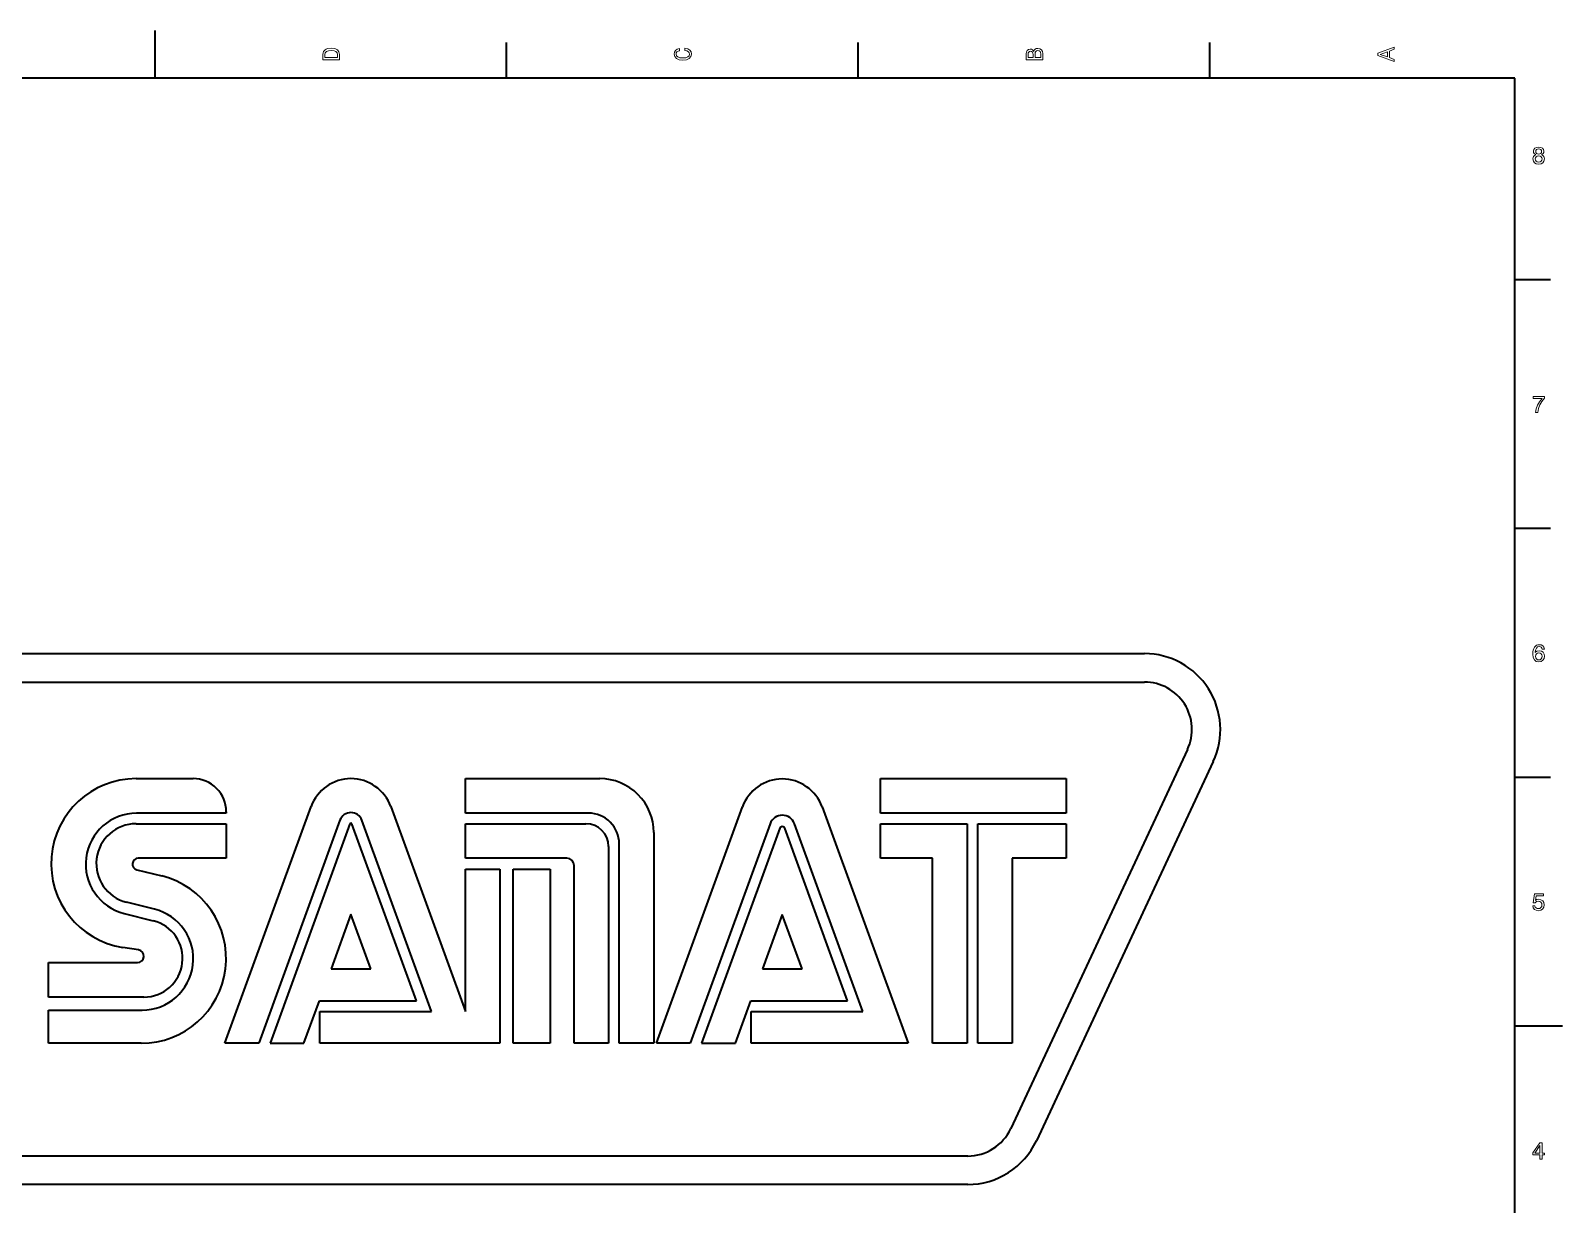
# Model space of a CAD drawing. Extents: x 0 to 297, y 0 to 210.
# Drawn here: x 135.4 to 297, y 86.2 to 210 of the extents above; entities that cross this region are included whole.
import ezdxf

# ---------------------------------------------------------------- set-up
doc = ezdxf.new("R2010")
doc.units = 0

msp = doc.modelspace()

# ---------------------------------------------------------------- linework, layer by layer
at = {"color": 7, "lineweight": 35, "ltscale": 0.125}
for p, q in [((148.5, 205), (148.5, 210)), ((292, 105), (297, 105))]:
    msp.add_line(p, q, dxfattribs=at)
at = {"color": 7, "lineweight": 35, "ltscale": 0.09375}
for p, q in [((185.600006, 205), (185.600006, 208.75)), ((222.699997, 205), (222.699997, 208.75)), ((259.799988, 205), (259.799988, 208.75)), ((292, 183.75), (295.75, 183.75)), ((292, 157.5), (295.75, 157.5)), ((292, 131.25), (295.75, 131.25))]:
    msp.add_line(p, q, dxfattribs=at)
at = {"color": 7, "lineweight": 35}
for p, q in [((292, 205), (5, 205)), ((292, 5), (292, 205)), ((42.899628, 144.276291), (252.910446, 144.276291)), ((42.899628, 141.276291), (252.910446, 141.276291)), ((257.441986, 134.163193), (238.789673, 94.163193)), ((260.160919, 132.89534), (241.508606, 92.89534)), ((155.875397, 103.170181), (164.963501, 128.139542)), ((173.381226, 128.139542), (181.246674, 106.529404)), ((201.402069, 103.170181), (210.477264, 128.104111)), ((218.894989, 128.104111), (227.9702, 103.170181)), ((168.014923, 126.701523), (159.450226, 103.170181)), ((169.067139, 126.318527), (160.641846, 103.170181)), ((177.671844, 106.529404), (170.329803, 126.701523)), ((213.405533, 126.327682), (204.976883, 103.170181)), ((223.172714, 106.529404), (215.966736, 126.327682)), ((234.184784, 126.327682), (234.184784, 103.170181)), ((235.30452, 103.170181), (235.30452, 126.327682)), ((201.122131, 125.404495), (201.122131, 103.170181)), ((214.42308, 125.849472), (206.168488, 103.170181)), ((196.36322, 123.930832), (196.36322, 103.170181)), ((197.482971, 103.170181), (197.482971, 124.212997)), ((234.258148, 91.276291), (57.458435, 91.276291)), ((234.258148, 88.276291), (57.458435, 88.276291))]:
    msp.add_line(p, q, dxfattribs=at)
at = {"color": 7, "lineweight": 35, "ltscale": 0.150465}
msp.add_line((146.497559, 131.086624), (152.516174, 131.086624), dxfattribs=at)
at = {"color": 7, "lineweight": 35, "ltscale": 0.354833}
msp.add_line((181.246674, 131.086594), (195.440002, 131.086594), dxfattribs=at)
at = {"color": 7, "lineweight": 35, "ltscale": 0.090979}
for p, q in [((181.246674, 127.447433), (181.246674, 131.086594)), ((225.043762, 127.447433), (225.043762, 131.086594)), ((244.639282, 131.086594), (244.639282, 127.447433)), ((156.015381, 126.327682), (156.015381, 122.688522)), ((181.246674, 122.688522), (181.246674, 126.327682)), ((225.043762, 122.688522), (225.043762, 126.327682)), ((244.639282, 126.327682), (244.639282, 122.688522)), ((181.246674, 121.533981), (184.885834, 121.533981)), ((137.246033, 108.043686), (137.246033, 111.682846)), ((201.122131, 103.170181), (197.482971, 103.170181)), ((234.184784, 103.170181), (230.545609, 103.170181)), ((238.943695, 103.170181), (235.30452, 103.170181))]:
    msp.add_line(p, q, dxfattribs=at)
at = {"color": 7, "lineweight": 35, "ltscale": 0.489888}
for p, q in [((225.043762, 131.086594), (244.639282, 131.086594)), ((244.639282, 127.447433), (225.043762, 127.447433))]:
    msp.add_line(p, q, dxfattribs=at)
at = {"color": 7, "lineweight": 35, "ltscale": 0.237946}
msp.add_line((146.497559, 126.327713), (156.015381, 126.327682), dxfattribs=at)
at = {"color": 7, "lineweight": 35, "ltscale": 0.236385}
msp.add_line((156.015381, 127.447433), (146.559967, 127.447433), dxfattribs=at)
at = {"color": 7, "lineweight": 35, "ltscale": 0.0035}
msp.add_line((156.015381, 127.587418), (156.015381, 127.447433), dxfattribs=at)
at = {"color": 7, "lineweight": 35, "ltscale": 0.496688}
msp.add_line((176.072693, 107.649155), (169.277588, 126.318527), dxfattribs=at)
at = {"color": 7, "lineweight": 35, "ltscale": 0.325046}
msp.add_line((194.248505, 127.447433), (181.246674, 127.447433), dxfattribs=at)
at = {"color": 7, "lineweight": 35, "ltscale": 0.317992}
msp.add_line((181.246674, 126.327682), (193.96637, 126.327682), dxfattribs=at)
at = {"color": 7, "lineweight": 35, "ltscale": 0.228526}
msp.add_line((225.043762, 126.327682), (234.184784, 126.327682), dxfattribs=at)
at = {"color": 7, "lineweight": 35, "ltscale": 0.233369}
msp.add_line((235.30452, 126.327682), (244.639282, 126.327682), dxfattribs=at)
at = {"color": 7, "lineweight": 35, "ltscale": 0.484216}
msp.add_line((221.573654, 107.648911), (214.949188, 125.849472), dxfattribs=at)
at = {"color": 7, "lineweight": 35, "ltscale": 0.067698}
msp.add_line((146.583435, 121.475113), (149.210907, 120.819992), dxfattribs=at)
at = {"color": 7, "lineweight": 35, "ltscale": 0.232074}
msp.add_line((156.015381, 122.688522), (146.732422, 122.688522), dxfattribs=at)
at = {"color": 7, "lineweight": 35, "ltscale": 0.267869}
msp.add_line((191.961426, 122.688522), (181.246674, 122.688522), dxfattribs=at)
at = {"color": 7, "lineweight": 35, "ltscale": 0.375114}
msp.add_line((181.246674, 106.529404), (181.246674, 121.533981), dxfattribs=at)
at = {"color": 7, "lineweight": 35, "ltscale": 0.459095}
for p, q in [((184.885834, 121.533981), (184.885834, 103.170181)), ((186.285522, 103.170181), (186.285522, 121.533981)), ((190.20462, 121.533981), (190.20462, 103.170181))]:
    msp.add_line(p, q, dxfattribs=at)
at = {"color": 7, "lineweight": 35, "ltscale": 0.097977}
for p, q in [((186.285522, 121.533981), (190.20462, 121.533981)), ((190.20462, 103.170181), (186.285522, 103.170181))]:
    msp.add_line(p, q, dxfattribs=at)
at = {"color": 7, "lineweight": 35, "ltscale": 0.468893}
msp.add_line((192.72403, 103.170181), (192.72406, 121.925888), dxfattribs=at)
at = {"color": 7, "lineweight": 35, "ltscale": 0.137546}
msp.add_line((230.545609, 122.688522), (225.043762, 122.688522), dxfattribs=at)
at = {"color": 7, "lineweight": 35, "ltscale": 0.487959}
for p, q in [((230.545609, 103.170181), (230.545609, 122.688522)), ((238.943695, 122.688522), (238.943695, 103.170181))]:
    msp.add_line(p, q, dxfattribs=at)
at = {"color": 7, "lineweight": 35, "ltscale": 0.14239}
msp.add_line((244.639282, 122.688522), (238.943695, 122.688522), dxfattribs=at)
at = {"color": 7, "lineweight": 35, "ltscale": 0.076311}
msp.add_line((148.443481, 117.315903), (145.48172, 118.054337), dxfattribs=at)
at = {"color": 7, "lineweight": 35, "ltscale": 0.078656}
msp.add_line((145.259705, 116.857559), (148.312469, 116.09642), dxfattribs=at)
at = {"color": 7, "lineweight": 35, "ltscale": 0.153707}
for p, q in [((169.172363, 116.785904), (167.069519, 111.008408)), ((171.275208, 111.008408), (169.172363, 116.785904))]:
    msp.add_line(p, q, dxfattribs=at)
at = {"color": 7, "lineweight": 35, "ltscale": 0.152772}
for p, q in [((214.686127, 116.750473), (212.596085, 111.008133)), ((216.776169, 111.008133), (214.686127, 116.750473))]:
    msp.add_line(p, q, dxfattribs=at)
at = {"color": 7, "lineweight": 35, "ltscale": 0.041991}
msp.add_line((146.756866, 113.018295), (145.09787, 113.280746), dxfattribs=at)
at = {"color": 7, "lineweight": 35, "ltscale": 0.235146}
msp.add_line((137.246033, 111.682846), (146.651886, 111.682846), dxfattribs=at)
at = {"color": 7, "lineweight": 35, "ltscale": 0.105142}
msp.add_line((167.069519, 111.008408), (171.275208, 111.008408), dxfattribs=at)
at = {"color": 7, "lineweight": 35, "ltscale": 0.104502}
msp.add_line((212.596085, 111.008133), (216.776169, 111.008133), dxfattribs=at)
at = {"color": 7, "lineweight": 35, "ltscale": 0.251942}
msp.add_line((147.32373, 108.043686), (137.246033, 108.043686), dxfattribs=at)
at = {"color": 7, "lineweight": 35, "ltscale": 0.119161}
msp.add_line((164.216644, 103.170181), (165.846863, 107.649155), dxfattribs=at)
at = {"color": 7, "lineweight": 35, "ltscale": 0.255646}
msp.add_line((165.846863, 107.649155), (176.072693, 107.649155), dxfattribs=at)
at = {"color": 7, "lineweight": 35, "ltscale": 0.119154}
msp.add_line((209.743301, 103.170181), (211.373428, 107.648911), dxfattribs=at)
at = {"color": 7, "lineweight": 35, "ltscale": 0.255006}
msp.add_line((211.373428, 107.648911), (221.573654, 107.648911), dxfattribs=at)
at = {"color": 7, "lineweight": 35, "ltscale": 0.247262}
msp.add_line((137.246033, 106.671402), (147.136505, 106.671402), dxfattribs=at)
at = {"color": 7, "lineweight": 35, "ltscale": 0.087531}
msp.add_line((137.246033, 103.170181), (137.246033, 106.671402), dxfattribs=at)
at = {"color": 7, "lineweight": 35, "ltscale": 0.294577}
msp.add_line((165.888763, 106.529404), (177.671844, 106.529404), dxfattribs=at)
at = {"color": 7, "lineweight": 35, "ltscale": 0.083981}
for p, q in [((165.888763, 103.170181), (165.888763, 106.529404)), ((211.415405, 103.170181), (211.415405, 106.529404))]:
    msp.add_line(p, q, dxfattribs=at)
at = {"color": 7, "lineweight": 35, "ltscale": 0.293933}
msp.add_line((211.415405, 106.529404), (223.172714, 106.529404), dxfattribs=at)
at = {"color": 7, "lineweight": 35, "ltscale": 0.244944}
msp.add_line((147.043793, 103.170181), (137.246033, 103.170181), dxfattribs=at)
at = {"color": 7, "lineweight": 35, "ltscale": 0.089371}
msp.add_line((159.450226, 103.170181), (155.875397, 103.170181), dxfattribs=at)
at = {"color": 7, "lineweight": 35, "ltscale": 0.08937}
for p, q in [((160.641846, 103.170181), (164.216644, 103.170181)), ((204.976883, 103.170181), (201.402069, 103.170181)), ((206.168488, 103.170181), (209.743301, 103.170181))]:
    msp.add_line(p, q, dxfattribs=at)
at = {"color": 7, "lineweight": 35, "ltscale": 0.474927}
msp.add_line((184.885834, 103.170181), (165.888763, 103.170181), dxfattribs=at)
at = {"color": 7, "lineweight": 35, "ltscale": 0.09098}
msp.add_line((196.36322, 103.170181), (192.72403, 103.170181), dxfattribs=at)
at = {"color": 7, "lineweight": 35, "ltscale": 0.41387}
msp.add_line((227.9702, 103.170181), (211.415405, 103.170181), dxfattribs=at)
at = {"color": 7, "lineweight": 13}
for points in [[(166.216614, 207.497482), (166.216614, 206.914993), (167.966614, 206.914993), (167.966614, 207.497482), (167.911133, 207.772339), (167.742188, 207.976593), (167.467331, 208.102676), (167.091614, 208.148056), (166.708328, 208.107712), (166.557037, 208.057281), (166.435989, 207.986679), (166.272095, 207.782425), (166.23175, 207.648773)], [(166.425903, 207.479828), (166.46373, 207.671478), (166.579727, 207.802597), (166.786499, 207.880768), (167.091614, 207.905975), (167.386642, 207.87825), (167.593414, 207.800079), (167.71698, 207.666428), (167.757324, 207.479828), (167.757324, 207.149506), (166.425903, 207.149506)], [(204.416031, 207.908508), (204.627838, 207.858078), (204.779144, 207.774857), (204.872437, 207.658859), (204.902695, 207.522705), (204.857315, 207.358795), (204.721146, 207.230194), (204.499237, 207.144455), (204.191605, 207.116714), (203.88649, 207.144455), (203.662064, 207.227676), (203.525894, 207.356277), (203.477982, 207.522705), (203.503204, 207.643738), (203.573807, 207.747116), (203.687286, 207.82782), (203.843628, 207.883286), (203.843628, 208.122849), (203.604065, 208.047195), (203.422516, 207.916077), (203.309036, 207.73703), (203.268692, 207.522705), (203.331741, 207.255402), (203.50824, 207.051163), (203.798233, 206.920029), (204.191605, 206.874649), (204.584976, 206.920029), (204.874969, 207.051163), (205.054001, 207.255402), (205.114517, 207.522705), (205.066605, 207.757202), (204.932953, 207.946335), (204.713577, 208.079971), (204.416031, 208.150574)], [(241.221008, 207.815201), (241.074753, 207.991714), (240.97641, 208.037109), (240.855377, 208.052231), (240.666245, 208.019455), (240.53009, 207.921112), (240.446869, 207.762253), (240.416611, 207.540344), (240.416611, 206.917511), (242.166611, 206.917511), (242.166611, 207.575653), (242.131302, 207.810165), (242.027924, 207.984146), (241.864014, 208.092575), (241.64212, 208.130402), (241.493347, 208.107712), (241.369781, 208.047195), (241.279007, 207.948853)], [(241.142838, 207.492432), (241.142838, 207.149506), (240.6259, 207.149506), (240.6259, 207.512604), (240.641037, 207.648773), (240.686417, 207.744598), (240.764587, 207.802597), (240.880585, 207.822769), (240.996582, 207.800079), (241.077271, 207.739563), (241.127701, 207.636169)], [(241.957321, 207.547913), (241.957321, 207.149506), (241.354645, 207.149506), (241.354645, 207.525223), (241.372299, 207.684082), (241.425262, 207.797546), (241.516037, 207.865631), (241.647156, 207.888336), (241.785843, 207.865631), (241.881668, 207.802597), (241.939667, 207.696686)], [(279.266602, 206.733429), (279.266602, 206.965424), (278.752197, 207.149506), (278.752197, 207.847992), (279.266602, 208.032059), (279.266602, 208.269089), (277.514069, 207.628601), (277.514069, 207.371399)], [(278.537842, 207.230194), (277.766235, 207.5), (278.537842, 207.769821)], [(294.187317, 196.901474), (294.058716, 196.830872), (293.970459, 196.732529), (293.914978, 196.608963), (293.897339, 196.46019), (293.937683, 196.235764), (294.05368, 196.061783), (294.242798, 195.950821), (294.5, 195.907959), (294.7547, 195.950821), (294.943817, 196.061783), (295.059814, 196.235764), (295.102661, 196.46019), (295.082489, 196.608963), (295.029541, 196.732529), (294.938751, 196.830872), (294.812683, 196.901474), (294.913544, 196.96199), (294.984161, 197.045212), (295.027008, 197.146072), (295.042145, 197.269623), (295.001801, 197.448669), (294.895905, 197.592392), (294.724426, 197.685699), (294.5, 197.720993), (294.273071, 197.685699), (294.101593, 197.592392), (293.993164, 197.448669), (293.955322, 197.269623), (293.967957, 197.146072), (294.010803, 197.045212)], [(294.194885, 197.249451), (294.215057, 197.360413), (294.275574, 197.446136), (294.371399, 197.4991), (294.5, 197.519272), (294.626099, 197.4991), (294.721893, 197.446136), (294.78241, 197.360413), (294.805115, 197.249451), (294.78241, 197.135986), (294.721893, 197.047729), (294.626099, 196.989731), (294.5, 196.972076), (294.371399, 196.992249), (294.275574, 197.047729), (294.215057, 197.135986)], [(294.139404, 196.46524), (294.162109, 196.598877), (294.235229, 196.699738), (294.348694, 196.765305), (294.5, 196.787994), (294.648773, 196.765305), (294.762238, 196.699738), (294.835388, 196.598877), (294.860596, 196.46524), (294.835388, 196.321503), (294.762238, 196.213074), (294.648773, 196.142471), (294.5, 196.119766), (294.348694, 196.142471), (294.235229, 196.213074), (294.162109, 196.321503)], [(294.149506, 169.708389), (294.404175, 169.708389), (294.487396, 170.124451), (294.633636, 170.512787), (294.840424, 170.873367), (295.110229, 171.211273), (295.110229, 171.420563), (293.909943, 171.420563), (293.909943, 171.191101), (294.868164, 171.191101), (294.59079, 170.850677), (294.3815, 170.495132), (294.235229, 170.116898)], [(295.105194, 144.736847), (295.057281, 144.941101), (294.94632, 145.092392), (294.774872, 145.188217), (294.552948, 145.220993), (294.404175, 145.203339), (294.275574, 145.155441), (294.162109, 145.077271), (294.066284, 144.966309), (293.990631, 144.827621), (293.93515, 144.658676), (293.899872, 144.459473), (293.889771, 144.235046), (293.930115, 143.876984), (294.05368, 143.617249), (294.252899, 143.460907), (294.525208, 143.407959), (294.769806, 143.453339), (294.956421, 143.571869), (295.077454, 143.758469), (295.120331, 143.995499), (295.077454, 144.235046), (294.961456, 144.419128), (294.78241, 144.535126), (294.560516, 144.57547), (294.320953, 144.525024), (294.141937, 144.381302), (294.179749, 144.658676), (294.260437, 144.85788), (294.384003, 144.976395), (294.555481, 145.016754), (294.681549, 144.996567), (294.777374, 144.943619), (294.840424, 144.855362), (294.873199, 144.736847)], [(294.875732, 143.992966), (294.847992, 143.834106), (294.777374, 143.713074), (294.66391, 143.632385), (294.522705, 143.607162), (294.373932, 143.632385), (294.260437, 143.710556), (294.187317, 143.831589), (294.164642, 143.990448), (294.18985, 144.14679), (294.260437, 144.265305), (294.376434, 144.340958), (294.532776, 144.368698), (294.668945, 144.340958), (294.777374, 144.267822), (294.847992, 144.149307)], [(293.874634, 117.66481), (293.930115, 117.458038), (294.05368, 117.296654), (294.235229, 117.195786), (294.467224, 117.157967), (294.721893, 117.203354), (294.921112, 117.326912), (295.04718, 117.523598), (295.095093, 117.775757), (295.052246, 118.010269), (294.931213, 118.194351), (294.742065, 118.312866), (294.497467, 118.355728), (294.30835, 118.32547), (294.162109, 118.242256), (294.232727, 118.713799), (294.999268, 118.713799), (294.999268, 118.92057), (294.063751, 118.92057), (293.925079, 117.992622), (294.126801, 117.992622), (294.273071, 118.111137), (294.459656, 118.153999), (294.621033, 118.126266), (294.744598, 118.04557), (294.822784, 117.922012), (294.850494, 117.763153), (294.822784, 117.604294), (294.742065, 117.480728), (294.61853, 117.402557), (294.459656, 117.374825), (294.326019, 117.392471), (294.222626, 117.45047), (294.146973, 117.541252), (294.109161, 117.66481)], [(294.638702, 90.958397), (294.865631, 90.958397), (294.865631, 91.392113), (295.115265, 91.392113), (295.115265, 91.593842), (294.865631, 91.593842), (294.865631, 92.67057), (294.636169, 92.67057), (293.869598, 91.614014), (293.869598, 91.392113), (294.638702, 91.392113)], [(294.081421, 91.593842), (294.638702, 92.378067), (294.638702, 91.593842)]]:
    msp.add_lwpolyline(points, close=True, dxfattribs=at)
at = {"color": 7, "lineweight": 35}
for centre, radius, start, end in [((252.910446, 136.276291), 8, 334.999996, 90.000003), ((252.910446, 136.276291), 5, 334.999996, 90.000003), ((146.498932, 122.128555), 8.95806, 90.008807, 261.001886), ((152.516205, 127.587448), 3.499168, 359.999477, 90.000515), ((169.172363, 126.607773), 4.478933, 19.998471, 160.001525), ((195.440063, 125.404556), 5.682062, 359.999477, 90.000515), ((214.686127, 126.572342), 4.478933, 19.998471, 160.001525), ((146.560699, 122.072586), 5.37486, 90.007714, 255.992277), ((146.498108, 122.128586), 4.19911, 90.007714, 255.992277), ((169.172363, 126.280289), 1.231706, 19.998471, 160.001512), ((169.172363, 126.280228), 0.111974, 19.999868, 159.999995), ((193.965363, 123.929855), 2.397848, 0.023721, 89.976274), ((194.248535, 124.213028), 3.234416, 359.999477, 90.000515), ((214.686127, 125.861618), 1.362778, 19.998471, 160.001525), ((214.686127, 125.753738), 0.279936, 19.999998, 159.999995), ((146.732422, 122.072678), 0.61586, 90.000487, 255.999503), ((191.96109, 121.925583), 0.762948, 0.023721, 89.976274), ((147.042572, 112.128281), 8.9581, 270.007716, 75.992275), ((147.135773, 112.073959), 5.402581, 270.007716, 75.992275), ((147.323181, 112.130814), 4.087133, 270.007716, 75.992275), ((146.651855, 112.354691), 0.671848, 270.001445, 81.009247), ((234.258148, 96.276291), 5, 269.999997, 334.999996), ((234.258148, 96.276291), 8, 269.999997, 334.999996)]:
    msp.add_arc(centre, radius, start, end, dxfattribs=at)

doc.saveas('drawing.dxf')
